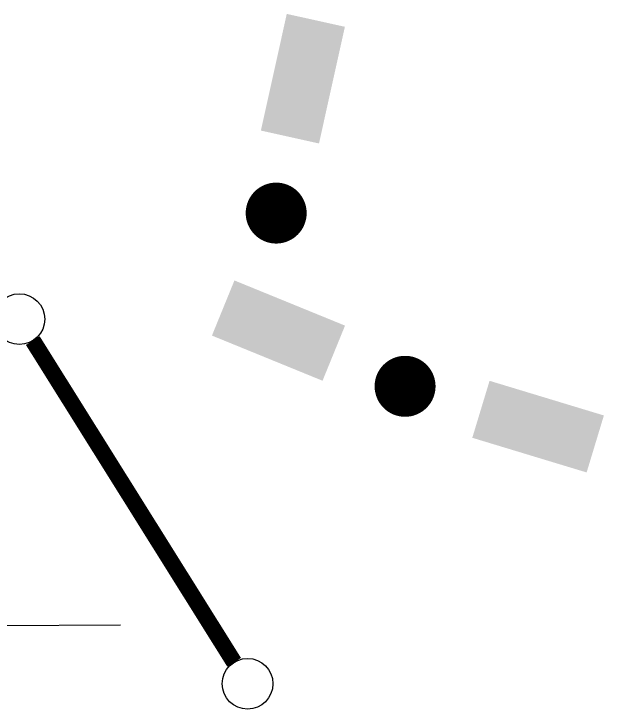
# Model space of a CAD drawing. Extents: x 587451 to 600081, y 7506605 to 7515945.
# Drawn here: x 595556.4 to 595918.5, y 7510871.2 to 7511297.6 of the extents above; entities that cross this region are included whole.
import ezdxf

# ---------------------------------------------------------------- set-up
doc = ezdxf.new("R2010")
doc.units = 0
doc.header["$LTSCALE"] = 280
doc.header["$MEASUREMENT"] = 0
for name, color, linetype in [('ESTACAO', 5, 'CONTINUOUS'), ('LIMITE-PROJETO', 1, 'CONTINUOUS'), ('TEXTO', 5, 'CONTINUOUS')]:
    doc.layers.add(name, color=color, linetype=linetype)

# ---------------------------------------------------------------- blocks, each defined once
blk = doc.blocks.new('1')
at = {"layer": 'LIMITE-PROJETO'}
blk.add_solid([(-36.65, -18.26), (-36.65, 18.26), (36.65, -18.26), (36.65, 18.26)], dxfattribs=at)
blk = doc.blocks.new('1Q')
at = {"layer": 'LIMITE-PROJETO', "const_width": 18.7}
blk.add_lwpolyline([(-94.63, 0, 1), (-75.93, 0, 1)], format="xyb", close=True, dxfattribs=at)
at = {"layer": 'ESTACAO'}
blk.add_blockref('1', (0, 0), dxfattribs=at)

msp = doc.modelspace()

# ---------------------------------------------------------------- linework, layer by layer
at = {"layer": 'ESTACAO', "const_width": 10}
msp.add_lwpolyline([(595568.01, 7511097.19), (595691.52, 7510899.92)], dxfattribs=at)
at = {"layer": 'ESTACAO'}
for centre in [(595559.76, 7511110.37), (595699.78, 7510886.74)]:
    msp.add_circle(centre, 15.55, dxfattribs=at)
at = {"layer": 'LIMITE-PROJETO', "const_width": 18.7}
msp.add_lwpolyline([(595708.68, 7511178.96, 1), (595726, 7511171.89, 1)], format="xyb", close=True, dxfattribs=at)
at = {"layer": 'TEXTO'}
msp.add_line((595144.23, 7510921.06), (595621.89, 7510922.8), dxfattribs=at)

# ---------------------------------------------------------------- block references
at = {"layer": 'ESTACAO'}
for name, p, rotation in [('1', (595733.72, 7511257.86), 257.4872377519871), ('1', (595718.75, 7511103.35), 337.7973465586205), ('1Q', (595878.04, 7511044.45), 343.1419670795566)]:
    msp.add_blockref(name, p, dxfattribs=dict(at, rotation=rotation))

doc.saveas('drawing.dxf')
